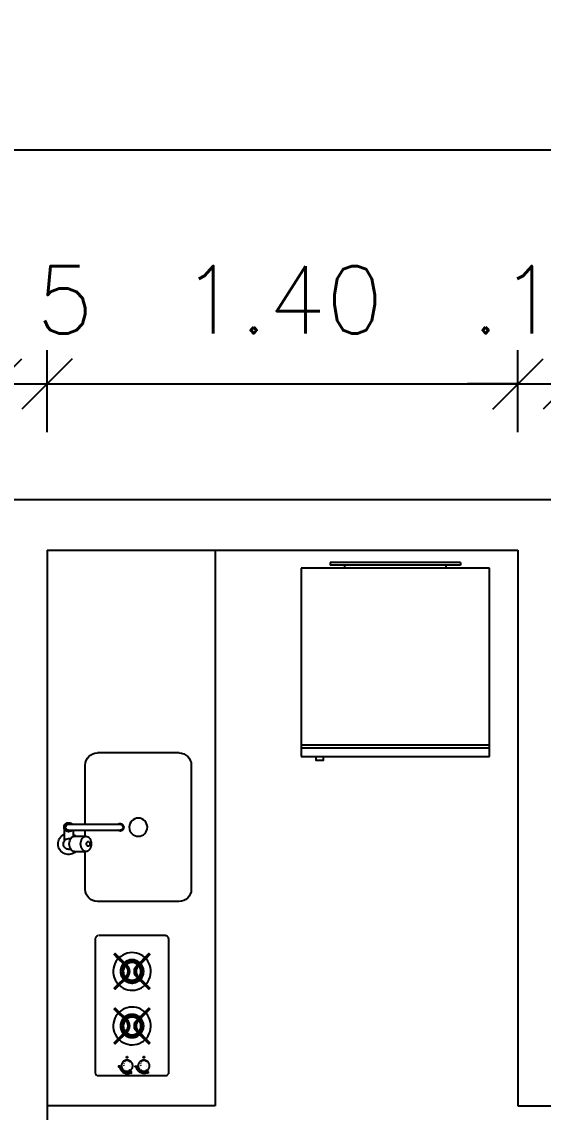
# Model space of a CAD drawing. Header units: millimetres. Extents: x 45003 to 46969, y 6653 to 6979.
# Drawn here: x 45080.441 to 45081.991, y 6877.07 to 6880.308 of the extents above; entities that cross this region are included whole.
import ezdxf

# ---------------------------------------------------------------- set-up
doc = ezdxf.new("R2010")
doc.units = ezdxf.units.MM
for name, color, linetype in [('ARQ-ALVENARIA', 4, 'Continuous'), ('ARQ-COTAS', 30, 'Continuous'), ('ARQ-EQ-COZ', 1, 'Continuous')]:
    doc.layers.add(name, color=color, linetype=linetype)
doc.styles.add('Romans_Anot', font='romans.shx')
doc.dimstyles.new('Escala 1-100', dxfattribs={"dimtxt": 0.2, "dimasz": 0.15, "dimexe": 0.1, "dimexo": 0.2, "dimgap": 0.15, "dimtad": 1, "dimzin": 4, "dimdsep": 46, "dimtxsty": 'Romans_Anot', "dimblk": 'OBLIQUE', "dimcen": 0.25, "dimclrd": 256, "dimclre": 256, "dimclrt": 2, "dimadec": 0, "dimazin": 0, "dimtfac": 1, "dimtix": 1, "dimtmove": 2, "dimatfit": 3, "dimfxl": 0, "dimlwd": -1, "dimlwe": -1, "dimarcsym": 0})

# ---------------------------------------------------------------- blocks, each defined once
blk = doc.blocks.new('Cubinox-e-pl')
for p, q in [((0.445, 0.245), (0.175, 0.245)), ((0.135, 0.205), (0.135, 0.08)), ((0.485, -0.205), (0.485, 0.205)), ((0.08, 0.0725), (0.087, 0.0725)), ((0.0996, 0.08), (0.1372, 0.08)), ((0.065, 0), (0.065, 0.0435)), ((0.08, 0.0375), (0.087, 0.0375)), ((0.08, 0.01), (0.25, 0.01)), ((0.095, 0.01), (0.095, 0.0309)), ((0.0996, 0.03), (0.1372, 0.03)), ((0.135, 0.03), (0.135, 0.01)), ((0.08, -0.01), (0.25, -0.01)), ((0.135, -0.01), (0.135, -0.205)), ((0.445, -0.245), (0.175, -0.245))]:
    blk.add_line(p, q)
blk.add_lwpolyline([(0.0996, 0.08, 0.133256), (0.0932, 0.0783, 0.106756), (0.0871, 0.0727, 0.082828), (0.0834, 0.0649, 0.071352), (0.0819, 0.055, 0.071352), (0.0834, 0.0451, 0.082828), (0.0871, 0.0373, 0.106756), (0.0932, 0.0317, 0.133256), (0.0996, 0.03, 0.133256)], format="xyb")
for points in [[(0.1372, 0.03, 0.133256), (0.1436, 0.0317, 0.106756), (0.1497, 0.0373, 0.082828), (0.1535, 0.0451, 0.071352), (0.1549, 0.055, 0.071352), (0.1535, 0.0649, 0.082828), (0.1497, 0.0727, 0.106756), (0.1436, 0.0783, 0.133256), (0.1372, 0.08, 0.133256), (0.1308, 0.0783, 0.106756), (0.1247, 0.0727, 0.082828), (0.121, 0.0649, 0.071352), (0.1195, 0.055, 0.071352), (0.121, 0.0451, 0.082828), (0.1247, 0.0373, 0.106756), (0.1308, 0.0317, 0.133256)], [(0.1447, 0.0625, 0.133256), (0.1428, 0.062, 0.106756), (0.141, 0.0603, 0.082828), (0.1398, 0.058, 0.071352), (0.1394, 0.055, 0.071352), (0.1398, 0.052, 0.082828), (0.141, 0.0497, 0.106756), (0.1428, 0.048, 0.133256), (0.1447, 0.0475, 0.133256), (0.1466, 0.048, 0.106756), (0.1485, 0.0497, 0.082828), (0.1496, 0.052, 0.071352), (0.15, 0.055, 0.071352), (0.1496, 0.058, 0.082828), (0.1485, 0.0603, 0.106756), (0.1466, 0.062, 0.133256)]]:
    blk.add_lwpolyline(points, format="xyb", close=True)
blk.add_circle((0.31, 0), 0.03)
for centre, radius, start, end in [((0.175, 0.205), 0.04, 90, 180), ((0.445, 0.205), 0.04, 0, 90), ((0.08, 0.055), 0.035, 45.5847, 244.6231), ((0.08, 0.055), 0.0175, 90, 204.62), ((0.055, 0.0435), 0.01, 0, 24.62), ((0.08, 0.055), 0.0175, 211.0027, 270), ((0.08, 0), 0.015, 41.8103, 318.1897), ((0.08, 0), 0.01, 90.0002, 270.0002), ((0.08, 0.055), 0.035, 295.3769, 314.4153), ((0.25, 0), 0.0125, 233.1301, 126.8699), ((0.25, 0), 0.01, 270.0001, 90.0001), ((0.175, -0.205), 0.04, 180, 270), ((0.445, -0.205), 0.04, 270, 0)]:
    blk.add_arc(centre, radius, start, end)
blk = doc.blocks.new('Refrigeradora')
for p, q in [((0.02, 0.325), (0.67, 0.325)), ((0.02, -0.325), (0.02, 0.325)), ((0.63, 0.325), (0.63, -0.325)), ((0.64, 0.325), (0.64, -0.325)), ((0.67, 0.325), (0.67, -0.325)), ((0, -0.225), (0, 0.225)), ((0, 0.225), (0.01, 0.225)), ((0.01, -0.225), (0.01, 0.225)), ((0.01, 0.175), (0.02, 0.175)), ((0.01, -0.175), (0.02, -0.175)), ((0, -0.225), (0.01, -0.225)), ((0.67, -0.325), (0.02, -0.325))]:
    blk.add_line(p, q)
blk.add_lwpolyline([(0.67, 0.274), (0.682, 0.274), (0.682, 0.2485), (0.67, 0.2485)])
blk = doc.blocks.new('_Oblique')
at = {"color": 0, "linetype": 'ByBlock', "lineweight": -2}
blk.add_line((-0.5, -0.5), (0.5, 0.5), dxfattribs=at)
blk = doc.blocks.new('*D108')
at = {"layer": 'ARQ-COTAS', "transparency": 16777216}
for p, q in [((45080.3665, 6879.0893), (45080.3665, 6879.3324)), ((45080.5165, 6879.0893), (45080.5165, 6879.3324)), ((45080.3665, 6879.2324), (45080.2165, 6879.2324)), ((45080.3665, 6879.2324), (45080.5165, 6879.2324)), ((45080.5165, 6879.2324), (45080.6665, 6879.2324))]:
    blk.add_line(p, q, dxfattribs=at)
at = {"layer": 'Defpoints', "color": 0, "transparency": 16777216}
for p in [(45080.5165, 6879.2324), (45080.3665, 6878.8893), (45080.5165, 6878.8893)]:
    blk.add_point(p, dxfattribs=at)
at = {"layer": 'ARQ-COTAS', "transparency": 16777216, "xscale": 0.15, "yscale": 0.15, "zscale": 0.15}
blk.add_blockref('_Oblique', (45080.3665, 6879.2324), dxfattribs=at)
at = {"layer": 'ARQ-COTAS', "transparency": 16777216, "xscale": 0.15, "yscale": 0.15, "zscale": 0.15, "rotation": 180}
blk.add_blockref('_Oblique', (45080.5165, 6879.2324), dxfattribs=at)
at = {"layer": 'ARQ-COTAS', "color": 2, "transparency": 16777216, "insert": (45080.4415, 6879.4824), "char_height": 0.2, "attachment_point": 5, "style": 'Romans_Anot'}
blk.add_mtext('.15', dxfattribs=at)
blk = doc.blocks.new('*D109')
at = {"layer": 'ARQ-COTAS', "transparency": 16777216}
for p, q in [((45080.5165, 6879.0893), (45080.5165, 6879.3324)), ((45081.9165, 6879.0893), (45081.9165, 6879.3324)), ((45080.5165, 6879.2324), (45081.9165, 6879.2324))]:
    blk.add_line(p, q, dxfattribs=at)
at = {"layer": 'Defpoints', "color": 0, "transparency": 16777216}
for p in [(45081.9165, 6879.2324), (45080.5165, 6878.8893), (45081.9165, 6878.8893)]:
    blk.add_point(p, dxfattribs=at)
at = {"layer": 'ARQ-COTAS', "transparency": 16777216, "xscale": 0.15, "yscale": 0.15, "zscale": 0.15, "rotation": 180}
blk.add_blockref('_Oblique', (45080.5165, 6879.2324), dxfattribs=at)
at = {"layer": 'ARQ-COTAS', "transparency": 16777216, "xscale": 0.15, "yscale": 0.15, "zscale": 0.15}
blk.add_blockref('_Oblique', (45081.9165, 6879.2324), dxfattribs=at)
at = {"layer": 'ARQ-COTAS', "color": 2, "transparency": 16777216, "insert": (45081.2165, 6879.4824), "char_height": 0.2, "attachment_point": 5, "style": 'Romans_Anot'}
blk.add_mtext('1.40', dxfattribs=at)
blk = doc.blocks.new('*D110')
at = {"layer": 'ARQ-COTAS', "transparency": 16777216}
for p, q in [((45081.9165, 6879.0893), (45081.9165, 6879.3324)), ((45082.0665, 6879.0893), (45082.0665, 6879.3324)), ((45081.9165, 6879.2324), (45081.7665, 6879.2324)), ((45081.9165, 6879.2324), (45082.0665, 6879.2324)), ((45082.0665, 6879.2324), (45082.2165, 6879.2324))]:
    blk.add_line(p, q, dxfattribs=at)
at = {"layer": 'Defpoints', "color": 0, "transparency": 16777216}
for p in [(45082.0665, 6879.2324), (45081.9165, 6878.8893), (45082.0665, 6878.8893)]:
    blk.add_point(p, dxfattribs=at)
at = {"layer": 'ARQ-COTAS', "transparency": 16777216, "xscale": 0.15, "yscale": 0.15, "zscale": 0.15}
blk.add_blockref('_Oblique', (45081.9165, 6879.2324), dxfattribs=at)
at = {"layer": 'ARQ-COTAS', "transparency": 16777216, "xscale": 0.15, "yscale": 0.15, "zscale": 0.15, "rotation": 180}
blk.add_blockref('_Oblique', (45082.0665, 6879.2324), dxfattribs=at)
at = {"layer": 'ARQ-COTAS', "color": 2, "transparency": 16777216, "insert": (45081.9915, 6879.4824), "char_height": 0.2, "attachment_point": 5, "style": 'Romans_Anot'}
blk.add_mtext('.15', dxfattribs=at)
blk = doc.blocks.new('*D111')
at = {"layer": 'ARQ-COTAS', "transparency": 16777216}
for p, q in [((45082.0665, 6879.0893), (45082.0665, 6879.3324)), ((45084.3665, 6879.0893), (45084.3665, 6879.3324)), ((45082.0665, 6879.2324), (45084.3665, 6879.2324))]:
    blk.add_line(p, q, dxfattribs=at)
at = {"layer": 'Defpoints', "color": 0, "transparency": 16777216}
for p in [(45084.3665, 6879.2324), (45082.0665, 6878.8893), (45084.3665, 6878.8893)]:
    blk.add_point(p, dxfattribs=at)
at = {"layer": 'ARQ-COTAS', "transparency": 16777216, "xscale": 0.15, "yscale": 0.15, "zscale": 0.15, "rotation": 180}
blk.add_blockref('_Oblique', (45082.0665, 6879.2324), dxfattribs=at)
at = {"layer": 'ARQ-COTAS', "transparency": 16777216, "xscale": 0.15, "yscale": 0.15, "zscale": 0.15}
blk.add_blockref('_Oblique', (45084.3665, 6879.2324), dxfattribs=at)
at = {"layer": 'ARQ-COTAS', "color": 2, "transparency": 16777216, "insert": (45083.2165, 6879.4824), "char_height": 0.2, "attachment_point": 5, "style": 'Romans_Anot'}
blk.add_mtext('2.30', dxfattribs=at)
blk = doc.blocks.new('*D117')
at = {"layer": 'ARQ-COTAS', "transparency": 16777216}
for p, q in [((45052.5165, 6879.0893), (45052.5165, 6880.0267)), ((45088.3665, 6879.0893), (45088.3665, 6880.0267)), ((45088.3665, 6879.9267), (45052.5165, 6879.9267))]:
    blk.add_line(p, q, dxfattribs=at)
at = {"layer": 'Defpoints', "color": 0, "transparency": 16777216}
for p in [(45052.5165, 6879.9267), (45052.5165, 6878.8893), (45088.3665, 6878.8893)]:
    blk.add_point(p, dxfattribs=at)
at = {"layer": 'ARQ-COTAS', "transparency": 16777216, "xscale": 0.15, "yscale": 0.15, "zscale": 0.15, "rotation": 180}
blk.add_blockref('_Oblique', (45052.5165, 6879.9267), dxfattribs=at)
at = {"layer": 'ARQ-COTAS', "transparency": 16777216, "xscale": 0.15, "yscale": 0.15, "zscale": 0.15}
blk.add_blockref('_Oblique', (45088.3665, 6879.9267), dxfattribs=at)
at = {"layer": 'ARQ-COTAS', "color": 2, "transparency": 16777216, "insert": (45070.4415, 6880.1767), "char_height": 0.2, "attachment_point": 5, "style": 'Romans_Anot'}
blk.add_mtext('35.85', dxfattribs=at)

msp = doc.modelspace()

# ---------------------------------------------------------------- linework, layer by layer
at = {"layer": 'ARQ-ALVENARIA'}
for p, q in [((45079.4665, 6878.8893), (45082.9665, 6878.8893)), ((45080.5165, 6878.7393), (45081.9165, 6878.7393)), ((45080.5165, 6878.7393), (45080.5165, 6873.3893)), ((45081.9165, 6878.7393), (45081.9165, 6877.0893)), ((45081.9165, 6877.0893), (45082.1665, 6877.0893))]:
    msp.add_line(p, q, dxfattribs=at)
at = {"layer": 'ARQ-EQ-COZ'}
for p, q in [((45081.0165, 6878.7393), (45081.0165, 6877.0893)), ((45080.7852, 6877.4754), (45080.7894, 6877.4712)), ((45080.7897, 6877.5045), (45080.7894, 6877.5049)), ((45080.7894, 6877.4712), (45080.7913, 6877.4738)), ((45080.7916, 6877.5019), (45080.7897, 6877.5045)), ((45080.7913, 6877.4738), (45080.7929, 6877.4766)), ((45080.7932, 6877.499), (45080.7916, 6877.5019)), ((45080.7929, 6877.4766), (45080.7942, 6877.4797)), ((45080.7944, 6877.4959), (45080.7932, 6877.499)), ((45080.7942, 6877.4797), (45080.795, 6877.4828)), ((45080.7951, 6877.4927), (45080.7944, 6877.4959)), ((45080.795, 6877.4828), (45080.7955, 6877.4861)), ((45080.7955, 6877.4894), (45080.7951, 6877.4927)), ((45080.7955, 6877.4861), (45080.7955, 6877.4894)), ((45080.7852, 6877.3134), (45080.7894, 6877.3092)), ((45080.7897, 6877.3426), (45080.7894, 6877.3429)), ((45080.7894, 6877.3092), (45080.7913, 6877.3118)), ((45080.7916, 6877.3399), (45080.7897, 6877.3426)), ((45080.7913, 6877.3118), (45080.7929, 6877.3146)), ((45080.7932, 6877.337), (45080.7916, 6877.3399)), ((45080.7929, 6877.3146), (45080.7942, 6877.3177)), ((45080.7944, 6877.3339), (45080.7932, 6877.337)), ((45080.7942, 6877.3177), (45080.795, 6877.3209)), ((45080.7951, 6877.3307), (45080.7944, 6877.3339)), ((45080.795, 6877.3209), (45080.7955, 6877.3241)), ((45080.7955, 6877.3274), (45080.7951, 6877.3307)), ((45080.7955, 6877.3241), (45080.7955, 6877.3274)), ((45080.7514, 6877.2235), (45080.7511, 6877.2234)), ((45080.7531, 6877.2238), (45080.7531, 6877.2238)), ((45080.7583, 6877.2231), (45080.758, 6877.2232)), ((45080.7593, 6877.2227), (45080.7593, 6877.2227)), ((45080.8014, 6877.2235), (45080.8011, 6877.2234)), ((45080.8031, 6877.2238), (45080.8031, 6877.2238)), ((45080.8083, 6877.2231), (45080.808, 6877.2232)), ((45080.8093, 6877.2227), (45080.8093, 6877.2227)), ((45080.7453, 6877.2054), (45080.7453, 6877.2054)), ((45080.7456, 6877.2009), (45080.7456, 6877.2009)), ((45080.7587, 6877.1925), (45080.7588, 6877.1925)), ((45080.7633, 6877.2054), (45080.7633, 6877.2054)), ((45080.7953, 6877.2054), (45080.7953, 6877.2054)), ((45080.7956, 6877.2009), (45080.7956, 6877.2009)), ((45080.8087, 6877.1925), (45080.8088, 6877.1925)), ((45080.8133, 6877.2054), (45080.8133, 6877.2054)), ((45081.0165, 6877.0893), (45080.5165, 6877.0893))]:
    msp.add_line(p, q, dxfattribs=at)
for points in [[(45080.6598, 6877.5848), (45080.6598, 6877.1877), (45080.6599, 6877.1863), (45080.6601, 6877.185), (45080.6606, 6877.1837), (45080.6612, 6877.1825), (45080.6619, 6877.1814), (45080.6628, 6877.1803), (45080.6638, 6877.1794)], [(45080.6675, 6877.5939), (45080.6662, 6877.5935), (45080.665, 6877.5929), (45080.6638, 6877.5921), (45080.6628, 6877.5912), (45080.6619, 6877.5902), (45080.6612, 6877.5891), (45080.6606, 6877.5879), (45080.6601, 6877.5866), (45080.6599, 6877.5852)], [(45080.8784, 6877.1838), (45080.8784, 6877.5839), (45080.8783, 6877.5852), (45080.8781, 6877.5866), (45080.8776, 6877.5879), (45080.877, 6877.5891), (45080.8763, 6877.5902), (45080.8754, 6877.5912), (45080.8744, 6877.5921), (45080.8732, 6877.5929), (45080.872, 6877.5935), (45080.8707, 6877.5939), (45080.8694, 6877.5942), (45080.868, 6877.5943), (45080.67, 6877.5943)], [(45080.7492, 6877.5049), (45080.7483, 6877.5059), (45080.7459, 6877.5083), (45080.7434, 6877.5108), (45080.7283, 6877.5259), (45080.7163, 6877.5379), (45080.7195, 6877.5411), (45080.7314, 6877.5292), (45080.7466, 6877.514), (45080.749, 6877.5115), (45080.7515, 6877.5091), (45080.7525, 6877.5081), (45080.7567, 6877.5039)], [(45080.8072, 6877.5292), (45080.8069, 6877.5296), (45080.8014, 6877.5339), (45080.7954, 6877.5376), (45080.789, 6877.5405), (45080.7822, 6877.5425), (45080.7753, 6877.5437), (45080.7683, 6877.544), (45080.7613, 6877.5435), (45080.7544, 6877.542), (45080.7478, 6877.5397), (45080.7415, 6877.5366), (45080.7356, 6877.5327), (45080.7314, 6877.5292)], [(45080.7928, 6877.4678), (45080.7944, 6877.4698), (45080.7965, 6877.4731), (45080.7982, 6877.4766), (45080.7994, 6877.4803), (45080.8001, 6877.4842), (45080.8004, 6877.4881), (45080.8001, 6877.492), (45080.7994, 6877.4958), (45080.7982, 6877.4995), (45080.7965, 6877.503), (45080.7944, 6877.5063), (45080.7928, 6877.5083), (45080.7953, 6877.5108), (45080.8104, 6877.5259), (45080.8224, 6877.5379), (45080.8192, 6877.5411), (45080.8072, 6877.5292), (45080.7921, 6877.514), (45080.7896, 6877.5115), (45080.7891, 6877.512), (45080.786, 6877.5143), (45080.7825, 6877.5162), (45080.7789, 6877.5176), (45080.7751, 6877.5186), (45080.7713, 6877.5191), (45080.7674, 6877.5191), (45080.7635, 6877.5186), (45080.7597, 6877.5176), (45080.7561, 6877.5162), (45080.7527, 6877.5143), (45080.7495, 6877.512), (45080.749, 6877.5115)], [(45080.7283, 6877.5259), (45080.7256, 6877.523), (45080.7215, 6877.5172), (45080.7183, 6877.511), (45080.7158, 6877.5044), (45080.7142, 6877.4976), (45080.7134, 6877.4906), (45080.7135, 6877.4835), (45080.7145, 6877.4766), (45080.7164, 6877.4698), (45080.7191, 6877.4633), (45080.7226, 6877.4572), (45080.7269, 6877.4516), (45080.7282, 6877.4502)], [(45080.7434, 6877.5108), (45080.7414, 6877.5084), (45080.739, 6877.5047), (45080.7372, 6877.5008), (45080.7358, 6877.4967), (45080.735, 6877.4924), (45080.7348, 6877.4881), (45080.735, 6877.4837), (45080.7358, 6877.4795), (45080.7372, 6877.4753), (45080.739, 6877.4714), (45080.7414, 6877.4678), (45080.7434, 6877.4653)], [(45080.7459, 6877.5083), (45080.7442, 6877.5063), (45080.7421, 6877.503), (45080.7404, 6877.4995), (45080.7392, 6877.4958), (45080.7385, 6877.492), (45080.7383, 6877.4881), (45080.7385, 6877.4842), (45080.7392, 6877.4803), (45080.7404, 6877.4766), (45080.7421, 6877.4731), (45080.7442, 6877.4698), (45080.7459, 6877.4678)], [(45080.7483, 6877.5059), (45080.747, 6877.5043), (45080.7452, 6877.5013), (45080.7437, 6877.4982), (45080.7426, 6877.4949), (45080.742, 6877.4915), (45080.7418, 6877.4881), (45080.742, 6877.4846), (45080.7426, 6877.4812), (45080.7437, 6877.4779), (45080.7452, 6877.4748), (45080.747, 6877.4719), (45080.7483, 6877.4703)], [(45080.7921, 6877.514), (45080.7914, 6877.5147), (45080.7878, 6877.5173), (45080.784, 6877.5193), (45080.78, 6877.5209), (45080.7758, 6877.522), (45080.7715, 6877.5226), (45080.7672, 6877.5226), (45080.7628, 6877.522), (45080.7586, 6877.5209), (45080.7546, 6877.5193), (45080.7508, 6877.5173), (45080.7473, 6877.5147), (45080.7466, 6877.514)], [(45080.7871, 6877.5091), (45080.7869, 6877.5093), (45080.7841, 6877.5113), (45080.7811, 6877.513), (45080.7778, 6877.5143), (45080.7745, 6877.5151), (45080.7711, 6877.5156), (45080.7676, 6877.5156), (45080.7642, 6877.5151), (45080.7608, 6877.5143), (45080.7576, 6877.513), (45080.7546, 6877.5113), (45080.7518, 6877.5093), (45080.7515, 6877.5091)], [(45080.7862, 6877.5081), (45080.785, 6877.5091), (45080.7822, 6877.5109), (45080.7793, 6877.5123), (45080.7761, 6877.5134), (45080.7729, 6877.5141), (45080.7696, 6877.5143), (45080.7663, 6877.5141), (45080.7631, 6877.5136), (45080.76, 6877.5126), (45080.757, 6877.5112), (45080.7542, 6877.5095), (45080.7525, 6877.5081)], [(45080.7896, 6877.5115), (45080.7871, 6877.5091), (45080.7862, 6877.5081), (45080.782, 6877.5039)], [(45080.7852, 6877.5007), (45080.7894, 6877.5049), (45080.7903, 6877.5059), (45080.7928, 6877.5083)], [(45080.7903, 6877.4703), (45080.7916, 6877.4719), (45080.7935, 6877.4748), (45080.7949, 6877.4779), (45080.796, 6877.4812), (45080.7967, 6877.4846), (45080.7969, 6877.4881), (45080.7967, 6877.4915), (45080.796, 6877.4949), (45080.7949, 6877.4982), (45080.7935, 6877.5013), (45080.7916, 6877.5043), (45080.7903, 6877.5059)], [(45080.7953, 6877.4653), (45080.7973, 6877.4678), (45080.7996, 6877.4714), (45080.8015, 6877.4753), (45080.8028, 6877.4795), (45080.8036, 6877.4837), (45080.8039, 6877.4881), (45080.8036, 6877.4924), (45080.8028, 6877.4967), (45080.8015, 6877.5008), (45080.7996, 6877.5047), (45080.7973, 6877.5084), (45080.7953, 6877.5108)], [(45080.8104, 6877.4502), (45080.8131, 6877.4532), (45080.8171, 6877.459), (45080.8204, 6877.4652), (45080.8229, 6877.4718), (45080.8245, 6877.4786), (45080.8252, 6877.4856), (45080.8251, 6877.4926), (45080.8241, 6877.4996), (45080.8222, 6877.5063), (45080.8195, 6877.5128), (45080.816, 6877.5189), (45080.8118, 6877.5245), (45080.8104, 6877.5259)], [(45080.7535, 6877.4754), (45080.7546, 6877.4771), (45080.7556, 6877.4792), (45080.7564, 6877.4813), (45080.7569, 6877.4835), (45080.7573, 6877.4858), (45080.7574, 6877.4881), (45080.7573, 6877.4903), (45080.7569, 6877.4926), (45080.7564, 6877.4948), (45080.7556, 6877.4969), (45080.7546, 6877.499), (45080.7535, 6877.5007)], [(45080.7493, 6877.4712), (45080.7483, 6877.4703), (45080.7459, 6877.4678), (45080.7434, 6877.4653), (45080.7282, 6877.4502), (45080.7163, 6877.4382), (45080.7195, 6877.435), (45080.7314, 6877.447), (45080.7466, 6877.4621), (45080.749, 6877.4646), (45080.7515, 6877.4671), (45080.7518, 6877.4668), (45080.7546, 6877.4648), (45080.7576, 6877.4631), (45080.7608, 6877.4619), (45080.7642, 6877.461), (45080.7676, 6877.4606), (45080.7711, 6877.4606), (45080.7745, 6877.461), (45080.7778, 6877.4619), (45080.7811, 6877.4631), (45080.7841, 6877.4648), (45080.7869, 6877.4668), (45080.7871, 6877.4671)], [(45080.7314, 6877.447), (45080.7318, 6877.4466), (45080.7373, 6877.4422), (45080.7433, 6877.4385), (45080.7497, 6877.4357), (45080.7564, 6877.4336), (45080.7633, 6877.4324), (45080.7703, 6877.4321), (45080.7773, 6877.4327), (45080.7842, 6877.4341), (45080.7909, 6877.4364), (45080.7972, 6877.4395), (45080.803, 6877.4434), (45080.8072, 6877.447)], [(45080.7466, 6877.4621), (45080.7473, 6877.4614), (45080.7508, 6877.4589), (45080.7546, 6877.4568), (45080.7586, 6877.4552), (45080.7628, 6877.4541), (45080.7672, 6877.4536), (45080.7715, 6877.4536), (45080.7758, 6877.4541), (45080.78, 6877.4552), (45080.784, 6877.4568), (45080.7878, 6877.4589), (45080.7914, 6877.4614), (45080.7921, 6877.4621)], [(45080.749, 6877.4646), (45080.7495, 6877.4641), (45080.7527, 6877.4618), (45080.7561, 6877.46), (45080.7597, 6877.4585), (45080.7635, 6877.4576), (45080.7674, 6877.4571), (45080.7713, 6877.4571), (45080.7751, 6877.4576), (45080.7789, 6877.4585), (45080.7825, 6877.46), (45080.786, 6877.4618), (45080.7891, 6877.4641), (45080.7896, 6877.4646)], [(45080.7515, 6877.4671), (45080.7525, 6877.468), (45080.7567, 6877.4722)], [(45080.7525, 6877.468), (45080.7537, 6877.467), (45080.7564, 6877.4652), (45080.7594, 6877.4638), (45080.7625, 6877.4627), (45080.7657, 6877.4621), (45080.769, 6877.4618), (45080.7723, 6877.462), (45080.7755, 6877.4626), (45080.7787, 6877.4636), (45080.7817, 6877.4649), (45080.7845, 6877.4667), (45080.7862, 6877.468)], [(45080.7894, 6877.4712), (45080.7903, 6877.4703), (45080.7928, 6877.4678), (45080.7953, 6877.4653), (45080.8104, 6877.4502), (45080.8224, 6877.4382), (45080.8192, 6877.435), (45080.8072, 6877.447), (45080.7921, 6877.4621), (45080.7896, 6877.4646), (45080.7871, 6877.4671), (45080.7862, 6877.468), (45080.782, 6877.4722)], [(45080.7492, 6877.343), (45080.7483, 6877.3439), (45080.7459, 6877.3463), (45080.7434, 6877.3488), (45080.7283, 6877.3639), (45080.7163, 6877.3759), (45080.7195, 6877.3791), (45080.7314, 6877.3672), (45080.7466, 6877.352), (45080.749, 6877.3496), (45080.7515, 6877.3471), (45080.7525, 6877.3461), (45080.7567, 6877.3419)], [(45080.8072, 6877.3672), (45080.8069, 6877.3676), (45080.8014, 6877.3719), (45080.7954, 6877.3756), (45080.789, 6877.3785), (45080.7822, 6877.3805), (45080.7753, 6877.3817), (45080.7683, 6877.382), (45080.7613, 6877.3815), (45080.7544, 6877.38), (45080.7478, 6877.3777), (45080.7415, 6877.3746), (45080.7356, 6877.3707), (45080.7314, 6877.3672)], [(45080.7928, 6877.3058), (45080.7944, 6877.3078), (45080.7965, 6877.3111), (45080.7982, 6877.3146), (45080.7994, 6877.3184), (45080.8001, 6877.3222), (45080.8004, 6877.3261), (45080.8001, 6877.33), (45080.7994, 6877.3338), (45080.7982, 6877.3375), (45080.7965, 6877.341), (45080.7944, 6877.3443), (45080.7928, 6877.3463), (45080.7953, 6877.3488), (45080.8104, 6877.364), (45080.8224, 6877.3759), (45080.8192, 6877.3791), (45080.8072, 6877.3672), (45080.7921, 6877.352), (45080.7896, 6877.3496), (45080.7891, 6877.35), (45080.786, 6877.3523), (45080.7825, 6877.3542), (45080.7789, 6877.3556), (45080.7751, 6877.3566), (45080.7713, 6877.3571), (45080.7674, 6877.3571), (45080.7635, 6877.3566), (45080.7597, 6877.3556), (45080.7561, 6877.3542), (45080.7527, 6877.3523), (45080.7495, 6877.35), (45080.749, 6877.3496)], [(45080.7283, 6877.3639), (45080.7256, 6877.361), (45080.7215, 6877.3552), (45080.7183, 6877.349), (45080.7158, 6877.3424), (45080.7142, 6877.3356), (45080.7134, 6877.3286), (45080.7135, 6877.3215), (45080.7145, 6877.3146), (45080.7164, 6877.3078), (45080.7191, 6877.3013), (45080.7226, 6877.2952), (45080.7269, 6877.2896), (45080.7282, 6877.2882)], [(45080.7434, 6877.3488), (45080.7414, 6877.3464), (45080.739, 6877.3427), (45080.7372, 6877.3388), (45080.7358, 6877.3347), (45080.735, 6877.3304), (45080.7348, 6877.3261), (45080.735, 6877.3217), (45080.7358, 6877.3175), (45080.7372, 6877.3134), (45080.739, 6877.3094), (45080.7414, 6877.3058), (45080.7434, 6877.3033)], [(45080.7459, 6877.3463), (45080.7442, 6877.3443), (45080.7421, 6877.341), (45080.7404, 6877.3375), (45080.7392, 6877.3338), (45080.7385, 6877.33), (45080.7383, 6877.3261), (45080.7385, 6877.3222), (45080.7392, 6877.3184), (45080.7404, 6877.3146), (45080.7421, 6877.3111), (45080.7442, 6877.3078), (45080.7459, 6877.3058)], [(45080.7483, 6877.3439), (45080.747, 6877.3423), (45080.7452, 6877.3394), (45080.7437, 6877.3362), (45080.7426, 6877.3329), (45080.742, 6877.3295), (45080.7418, 6877.3261), (45080.742, 6877.3226), (45080.7426, 6877.3192), (45080.7437, 6877.3159), (45080.7452, 6877.3128), (45080.747, 6877.3099), (45080.7483, 6877.3083)], [(45080.7921, 6877.352), (45080.7914, 6877.3527), (45080.7878, 6877.3553), (45080.784, 6877.3574), (45080.78, 6877.359), (45080.7758, 6877.36), (45080.7715, 6877.3606), (45080.7672, 6877.3606), (45080.7628, 6877.36), (45080.7586, 6877.359), (45080.7546, 6877.3574), (45080.7508, 6877.3553), (45080.7473, 6877.3527), (45080.7466, 6877.352)], [(45080.7871, 6877.3471), (45080.7869, 6877.3473), (45080.7841, 6877.3493), (45080.7811, 6877.351), (45080.7778, 6877.3523), (45080.7745, 6877.3531), (45080.7711, 6877.3536), (45080.7676, 6877.3536), (45080.7642, 6877.3531), (45080.7608, 6877.3523), (45080.7576, 6877.351), (45080.7546, 6877.3493), (45080.7518, 6877.3473), (45080.7515, 6877.3471)], [(45080.7862, 6877.3461), (45080.785, 6877.3471), (45080.7822, 6877.3489), (45080.7793, 6877.3503), (45080.7761, 6877.3514), (45080.7729, 6877.3521), (45080.7696, 6877.3523), (45080.7663, 6877.3521), (45080.7631, 6877.3516), (45080.76, 6877.3506), (45080.757, 6877.3492), (45080.7542, 6877.3475), (45080.7525, 6877.3461)], [(45080.7896, 6877.3496), (45080.7871, 6877.3471), (45080.7862, 6877.3461), (45080.782, 6877.3419)], [(45080.7852, 6877.3387), (45080.7894, 6877.3429), (45080.7903, 6877.3439), (45080.7928, 6877.3463)], [(45080.7903, 6877.3083), (45080.7916, 6877.3099), (45080.7935, 6877.3128), (45080.7949, 6877.3159), (45080.796, 6877.3192), (45080.7967, 6877.3226), (45080.7969, 6877.3261), (45080.7967, 6877.3295), (45080.796, 6877.3329), (45080.7949, 6877.3362), (45080.7935, 6877.3394), (45080.7916, 6877.3423), (45080.7903, 6877.3439)], [(45080.7953, 6877.3033), (45080.7973, 6877.3058), (45080.7996, 6877.3094), (45080.8015, 6877.3134), (45080.8028, 6877.3175), (45080.8036, 6877.3217), (45080.8039, 6877.3261), (45080.8036, 6877.3304), (45080.8028, 6877.3347), (45080.8015, 6877.3388), (45080.7996, 6877.3427), (45080.7973, 6877.3464), (45080.7953, 6877.3488)], [(45080.8104, 6877.2882), (45080.8131, 6877.2912), (45080.8171, 6877.297), (45080.8204, 6877.3032), (45080.8229, 6877.3098), (45080.8245, 6877.3166), (45080.8252, 6877.3236), (45080.8251, 6877.3306), (45080.8241, 6877.3376), (45080.8222, 6877.3443), (45080.8195, 6877.3508), (45080.816, 6877.3569), (45080.8118, 6877.3625), (45080.8104, 6877.364)], [(45080.7535, 6877.3134), (45080.7546, 6877.3152), (45080.7556, 6877.3172), (45080.7564, 6877.3193), (45080.7569, 6877.3215), (45080.7573, 6877.3238), (45080.7574, 6877.3261), (45080.7573, 6877.3284), (45080.7569, 6877.3306), (45080.7564, 6877.3328), (45080.7556, 6877.335), (45080.7546, 6877.337), (45080.7535, 6877.3387)], [(45080.7493, 6877.3092), (45080.7483, 6877.3083), (45080.7459, 6877.3058), (45080.7434, 6877.3033), (45080.7282, 6877.2882), (45080.7163, 6877.2762), (45080.7195, 6877.273), (45080.7314, 6877.285), (45080.7466, 6877.3001), (45080.749, 6877.3026), (45080.7515, 6877.3051), (45080.7518, 6877.3048), (45080.7546, 6877.3028), (45080.7576, 6877.3011), (45080.7608, 6877.2999), (45080.7642, 6877.299), (45080.7676, 6877.2986), (45080.7711, 6877.2986), (45080.7745, 6877.299), (45080.7778, 6877.2999), (45080.7811, 6877.3011), (45080.7841, 6877.3028), (45080.7869, 6877.3048), (45080.7871, 6877.3051)], [(45080.7314, 6877.285), (45080.7318, 6877.2846), (45080.7373, 6877.2802), (45080.7433, 6877.2766), (45080.7497, 6877.2737), (45080.7564, 6877.2716), (45080.7633, 6877.2704), (45080.7703, 6877.2701), (45080.7773, 6877.2707), (45080.7842, 6877.2721), (45080.7909, 6877.2744), (45080.7972, 6877.2775), (45080.803, 6877.2814), (45080.8072, 6877.285)], [(45080.7466, 6877.3001), (45080.7473, 6877.2994), (45080.7508, 6877.2969), (45080.7546, 6877.2948), (45080.7586, 6877.2932), (45080.7628, 6877.2921), (45080.7672, 6877.2916), (45080.7715, 6877.2916), (45080.7758, 6877.2921), (45080.78, 6877.2932), (45080.784, 6877.2948), (45080.7878, 6877.2969), (45080.7914, 6877.2994), (45080.7921, 6877.3001)], [(45080.749, 6877.3026), (45080.7495, 6877.3021), (45080.7527, 6877.2999), (45080.7561, 6877.298), (45080.7597, 6877.2965), (45080.7635, 6877.2956), (45080.7674, 6877.2951), (45080.7713, 6877.2951), (45080.7751, 6877.2956), (45080.7789, 6877.2965), (45080.7825, 6877.298), (45080.786, 6877.2999), (45080.7891, 6877.3021), (45080.7896, 6877.3026)], [(45080.7515, 6877.3051), (45080.7525, 6877.306), (45080.7567, 6877.3102)], [(45080.7525, 6877.306), (45080.7537, 6877.305), (45080.7564, 6877.3032), (45080.7594, 6877.3018), (45080.7625, 6877.3008), (45080.7657, 6877.3001), (45080.769, 6877.2998), (45080.7723, 6877.3), (45080.7755, 6877.3006), (45080.7787, 6877.3016), (45080.7817, 6877.3029), (45080.7845, 6877.3047), (45080.7862, 6877.306)], [(45080.7894, 6877.3092), (45080.7903, 6877.3083), (45080.7928, 6877.3058), (45080.7953, 6877.3033), (45080.8104, 6877.2882), (45080.8224, 6877.2762), (45080.8192, 6877.273), (45080.8072, 6877.285), (45080.7921, 6877.3001), (45080.7896, 6877.3026), (45080.7871, 6877.3051), (45080.7862, 6877.306), (45080.782, 6877.3102)], [(45080.7456, 6877.2147), (45080.7456, 6877.2146), (45080.7456, 6877.2146)], [(45080.7467, 6877.2202), (45080.7466, 6877.2199), (45080.7465, 6877.2198)], [(45080.7467, 6877.2203), (45080.7468, 6877.2204), (45080.747, 6877.2207), (45080.7471, 6877.2208)], [(45080.7481, 6877.2219), (45080.7477, 6877.2216), (45080.7475, 6877.2214), (45080.7474, 6877.2213)], [(45080.7484, 6877.2221), (45080.7482, 6877.222), (45080.7481, 6877.2219)], [(45080.749, 6877.2225), (45080.7488, 6877.2224), (45080.7485, 6877.2222)], [(45080.7502, 6877.2231), (45080.7499, 6877.223), (45080.7491, 6877.2226)], [(45080.7509, 6877.2234), (45080.7508, 6877.2233), (45080.7507, 6877.2233), (45080.7503, 6877.2231)], [(45080.7575, 6877.2234), (45080.7567, 6877.2236), (45080.7567, 6877.2236), (45080.7566, 6877.2236), (45080.7566, 6877.2236), (45080.7565, 6877.2237), (45080.7562, 6877.2237), (45080.7555, 6877.2238), (45080.7555, 6877.2238), (45080.7543, 6877.2239), (45080.7531, 6877.2238), (45080.7531, 6877.2238), (45080.7524, 6877.2237), (45080.7522, 6877.2237), (45080.752, 6877.2236), (45080.7519, 6877.2236), (45080.7519, 6877.2236)], [(45080.7579, 6877.2233), (45080.7578, 6877.2233), (45080.7577, 6877.2234), (45080.7575, 6877.2234)], [(45080.7591, 6877.2228), (45080.7587, 6877.223), (45080.7584, 6877.2231)], [(45080.7598, 6877.2224), (45080.7597, 6877.2225), (45080.7596, 6877.2225), (45080.7595, 6877.2226)], [(45080.7612, 6877.2213), (45080.7611, 6877.2214), (45080.7609, 6877.2215), (45080.7609, 6877.2216), (45080.7604, 6877.222), (45080.7603, 6877.2221)], [(45080.7619, 6877.2203), (45080.7617, 6877.2205), (45080.7617, 6877.2207), (45080.7616, 6877.2208)], [(45080.7623, 6877.2192), (45080.762, 6877.2199), (45080.762, 6877.2201)], [(45080.763, 6877.2145), (45080.763, 6877.2146), (45080.763, 6877.2147)], [(45080.7956, 6877.2147), (45080.7956, 6877.2146), (45080.7956, 6877.2146)], [(45080.7967, 6877.2202), (45080.7966, 6877.2199), (45080.7965, 6877.2198)], [(45080.7967, 6877.2203), (45080.7968, 6877.2204), (45080.797, 6877.2207), (45080.7971, 6877.2208)], [(45080.7981, 6877.2219), (45080.7977, 6877.2216), (45080.7975, 6877.2214), (45080.7974, 6877.2213)], [(45080.7984, 6877.2221), (45080.7982, 6877.222), (45080.7981, 6877.2219)], [(45080.799, 6877.2225), (45080.7988, 6877.2224), (45080.7985, 6877.2222)], [(45080.8002, 6877.2231), (45080.7999, 6877.223), (45080.7991, 6877.2226)], [(45080.8009, 6877.2234), (45080.8008, 6877.2233), (45080.8007, 6877.2233), (45080.8003, 6877.2231)], [(45080.8075, 6877.2234), (45080.8067, 6877.2236), (45080.8067, 6877.2236), (45080.8066, 6877.2236), (45080.8066, 6877.2236), (45080.8065, 6877.2237), (45080.8062, 6877.2237), (45080.8055, 6877.2238), (45080.8055, 6877.2238), (45080.8043, 6877.2239), (45080.8031, 6877.2238), (45080.8031, 6877.2238), (45080.8024, 6877.2237), (45080.8022, 6877.2237), (45080.802, 6877.2236), (45080.8019, 6877.2236), (45080.8019, 6877.2236)], [(45080.8057, 6877.2316), (45080.8053, 6877.2313), (45080.8048, 6877.2311), (45080.8043, 6877.231), (45080.8038, 6877.2311), (45080.8033, 6877.2313), (45080.8029, 6877.2316), (45080.8026, 6877.232), (45080.8024, 6877.2325), (45080.8023, 6877.233), (45080.8024, 6877.2336), (45080.8026, 6877.234)], [(45080.8026, 6877.234), (45080.8029, 6877.2345), (45080.8033, 6877.2348), (45080.8038, 6877.235), (45080.8043, 6877.235), (45080.8048, 6877.235), (45080.8053, 6877.2348), (45080.8057, 6877.2345), (45080.806, 6877.234), (45080.8062, 6877.2336), (45080.8063, 6877.233), (45080.8062, 6877.2325), (45080.806, 6877.232), (45080.8057, 6877.2316)], [(45080.8079, 6877.2233), (45080.8078, 6877.2233), (45080.8077, 6877.2234), (45080.8075, 6877.2234)], [(45080.8091, 6877.2228), (45080.8087, 6877.223), (45080.8084, 6877.2231)], [(45080.8098, 6877.2224), (45080.8097, 6877.2225), (45080.8096, 6877.2225), (45080.8095, 6877.2226)], [(45080.8112, 6877.2213), (45080.8111, 6877.2214), (45080.8109, 6877.2215), (45080.8109, 6877.2216), (45080.8104, 6877.222), (45080.8103, 6877.2221)], [(45080.8119, 6877.2203), (45080.8117, 6877.2205), (45080.8117, 6877.2207), (45080.8116, 6877.2208)], [(45080.8123, 6877.2192), (45080.812, 6877.2199), (45080.812, 6877.2201)], [(45080.813, 6877.2145), (45080.813, 6877.2146), (45080.813, 6877.2147)], [(45080.6658, 6877.1786), (45080.868, 6877.1786), (45080.8694, 6877.1787), (45080.8707, 6877.179), (45080.872, 6877.1794), (45080.8732, 6877.18), (45080.8744, 6877.1808), (45080.8754, 6877.1817), (45080.8763, 6877.1827), (45080.877, 6877.1838)], [(45080.739, 6877.1938), (45080.7375, 6877.1957), (45080.7362, 6877.1978), (45080.7352, 6877.2), (45080.7345, 6877.2023), (45080.734, 6877.2046), (45080.7338, 6877.207), (45080.7288, 6877.207), (45080.7288, 6877.205), (45080.7323, 6877.205)], [(45080.7323, 6877.205), (45080.7324, 6877.2044), (45080.7329, 6877.2018), (45080.7337, 6877.1994), (45080.7348, 6877.197), (45080.7361, 6877.1948), (45080.7377, 6877.1927), (45080.7395, 6877.1909), (45080.7416, 6877.1892), (45080.7437, 6877.1878)], [(45080.7437, 6877.1878), (45080.7461, 6877.1867), (45080.7485, 6877.1858), (45080.751, 6877.1852), (45080.7536, 6877.1849), (45080.7562, 6877.1849), (45080.7588, 6877.1852), (45080.7613, 6877.1858), (45080.7638, 6877.1867), (45080.7654, 6877.1874), (45080.7654, 6877.1855), (45080.7674, 6877.1855), (45080.7674, 6877.19), (45080.7666, 6877.19), (45080.7653, 6877.1892), (45080.7632, 6877.1882), (45080.7609, 6877.1874), (45080.7585, 6877.1868), (45080.7561, 6877.1865), (45080.7537, 6877.1865), (45080.7513, 6877.1868), (45080.749, 6877.1874), (45080.7467, 6877.1882), (45080.7445, 6877.1892), (45080.7425, 6877.1905), (45080.7406, 6877.1921), (45080.739, 6877.1938)], [(45080.7453, 6877.2101), (45080.7453, 6877.21), (45080.7453, 6877.21)], [(45080.7465, 6877.1957), (45080.7466, 6877.1955), (45080.7467, 6877.1954)], [(45080.747, 6877.1948), (45080.7469, 6877.1948), (45080.7467, 6877.1952)], [(45080.7478, 6877.1939), (45080.7475, 6877.1941), (45080.7475, 6877.1941), (45080.7475, 6877.1941)], [(45080.7481, 6877.1936), (45080.7482, 6877.1935), (45080.7484, 6877.1934)], [(45080.7485, 6877.1933), (45080.7489, 6877.193), (45080.749, 6877.193), (45080.7491, 6877.1929)], [(45080.7498, 6877.1925), (45080.7499, 6877.1925), (45080.7508, 6877.1922), (45080.7509, 6877.1921), (45080.7511, 6877.1921)], [(45080.7514, 6877.192), (45080.752, 6877.1918), (45080.7525, 6877.1918)], [(45080.7531, 6877.1917), (45080.7531, 6877.1917), (45080.7543, 6877.1916), (45080.7555, 6877.1917), (45080.7555, 6877.1917)], [(45080.7561, 6877.1918), (45080.7566, 6877.1918), (45080.7571, 6877.192)], [(45080.7573, 6877.192), (45080.7577, 6877.1921), (45080.7578, 6877.1921), (45080.7584, 6877.1924)], [(45080.7597, 6877.193), (45080.7596, 6877.193), (45080.7596, 6877.193), (45080.7595, 6877.1929)], [(45080.7603, 6877.1934), (45080.7604, 6877.1935), (45080.7605, 6877.1936)], [(45080.7608, 6877.1939), (45080.761, 6877.194), (45080.7611, 6877.1941), (45080.7612, 6877.1942)], [(45080.7619, 6877.1952), (45080.7617, 6877.1948), (45080.7617, 6877.1948), (45080.7616, 6877.1947)], [(45080.762, 6877.1954), (45080.762, 6877.1955), (45080.7622, 6877.1959)], [(45080.7633, 6877.21), (45080.7633, 6877.21), (45080.7633, 6877.2101)], [(45080.7953, 6877.2101), (45080.7953, 6877.21), (45080.7953, 6877.21)], [(45080.7965, 6877.1957), (45080.7966, 6877.1955), (45080.7967, 6877.1954)], [(45080.797, 6877.1948), (45080.7969, 6877.1948), (45080.7967, 6877.1952)], [(45080.7978, 6877.1939), (45080.7975, 6877.1941), (45080.7975, 6877.1941), (45080.7975, 6877.1941)], [(45080.7981, 6877.1936), (45080.7982, 6877.1935), (45080.7984, 6877.1934)], [(45080.7985, 6877.1933), (45080.7989, 6877.193), (45080.799, 6877.193), (45080.7991, 6877.1929)], [(45080.7998, 6877.1925), (45080.7999, 6877.1925), (45080.8008, 6877.1922), (45080.8009, 6877.1921), (45080.8011, 6877.1921)], [(45080.8014, 6877.192), (45080.802, 6877.1918), (45080.8025, 6877.1918)], [(45080.8031, 6877.1917), (45080.8031, 6877.1917), (45080.8043, 6877.1916), (45080.8055, 6877.1917), (45080.8055, 6877.1917)], [(45080.8061, 6877.1918), (45080.8066, 6877.1918), (45080.8071, 6877.192)], [(45080.8073, 6877.192), (45080.8077, 6877.1921), (45080.8078, 6877.1921), (45080.8084, 6877.1924)], [(45080.8097, 6877.193), (45080.8096, 6877.193), (45080.8096, 6877.193), (45080.8095, 6877.1929)], [(45080.8103, 6877.1934), (45080.8104, 6877.1935), (45080.8105, 6877.1936)], [(45080.8108, 6877.1939), (45080.811, 6877.194), (45080.8111, 6877.1941), (45080.8112, 6877.1942)], [(45080.8119, 6877.1952), (45080.8117, 6877.1948), (45080.8117, 6877.1948), (45080.8116, 6877.1947)], [(45080.812, 6877.1954), (45080.812, 6877.1955), (45080.8122, 6877.1959)], [(45080.8133, 6877.21), (45080.8133, 6877.21), (45080.8133, 6877.2101)]]:
    msp.add_lwpolyline(points, dxfattribs=at)
for points in [[(45080.7457, 6877.4995), (45080.7445, 6877.4965), (45080.7436, 6877.4933), (45080.7432, 6877.49), (45080.7431, 6877.4867), (45080.7435, 6877.4835), (45080.7443, 6877.4803), (45080.7455, 6877.4772), (45080.747, 6877.4743), (45080.7489, 6877.4716), (45080.7493, 6877.4712), (45080.7535, 6877.4754), (45080.7567, 6877.4722), (45080.7584, 6877.4747), (45080.7598, 6877.4771), (45080.7608, 6877.4798), (45080.7616, 6877.4825), (45080.7621, 6877.4853), (45080.7622, 6877.4881), (45080.7621, 6877.4909), (45080.7616, 6877.4937), (45080.7608, 6877.4964), (45080.7598, 6877.499), (45080.7584, 6877.5015), (45080.7567, 6877.5039), (45080.7535, 6877.5007), (45080.7492, 6877.5049), (45080.7473, 6877.5024)], [(45080.7841, 6877.499), (45080.7831, 6877.4969), (45080.7823, 6877.4948), (45080.7817, 6877.4926), (45080.7814, 6877.4903), (45080.7812, 6877.4881), (45080.7814, 6877.4858), (45080.7817, 6877.4835), (45080.7823, 6877.4813), (45080.7831, 6877.4792), (45080.7841, 6877.4771), (45080.7852, 6877.4754), (45080.782, 6877.4722), (45080.7803, 6877.4747), (45080.7789, 6877.4771), (45080.7778, 6877.4798), (45080.777, 6877.4825), (45080.7766, 6877.4853), (45080.7764, 6877.4881), (45080.7766, 6877.4909), (45080.777, 6877.4937), (45080.7778, 6877.4964), (45080.7789, 6877.499), (45080.7803, 6877.5015), (45080.782, 6877.5039), (45080.7852, 6877.5007)], [(45080.7457, 6877.3375), (45080.7445, 6877.3345), (45080.7436, 6877.3313), (45080.7432, 6877.328), (45080.7431, 6877.3247), (45080.7435, 6877.3215), (45080.7443, 6877.3183), (45080.7455, 6877.3152), (45080.747, 6877.3123), (45080.7489, 6877.3096), (45080.7493, 6877.3092), (45080.7535, 6877.3134), (45080.7567, 6877.3102), (45080.7584, 6877.3127), (45080.7598, 6877.3151), (45080.7608, 6877.3178), (45080.7616, 6877.3205), (45080.7621, 6877.3233), (45080.7622, 6877.3261), (45080.7621, 6877.3289), (45080.7616, 6877.3317), (45080.7608, 6877.3344), (45080.7598, 6877.337), (45080.7584, 6877.3395), (45080.7567, 6877.3419), (45080.7535, 6877.3387), (45080.7492, 6877.343), (45080.7473, 6877.3404)], [(45080.7841, 6877.337), (45080.7831, 6877.335), (45080.7823, 6877.3328), (45080.7817, 6877.3306), (45080.7814, 6877.3284), (45080.7812, 6877.3261), (45080.7814, 6877.3238), (45080.7817, 6877.3215), (45080.7823, 6877.3193), (45080.7831, 6877.3172), (45080.7841, 6877.3152), (45080.7852, 6877.3134), (45080.782, 6877.3102), (45080.7803, 6877.3127), (45080.7789, 6877.3151), (45080.7778, 6877.3178), (45080.777, 6877.3205), (45080.7766, 6877.3233), (45080.7764, 6877.3261), (45080.7766, 6877.3289), (45080.777, 6877.3317), (45080.7778, 6877.3344), (45080.7789, 6877.337), (45080.7803, 6877.3395), (45080.782, 6877.3419), (45080.7852, 6877.3387)], [(45080.7711, 6877.2098), (45080.7707, 6877.2119), (45080.7701, 6877.2139), (45080.7692, 6877.2159), (45080.768, 6877.2177), (45080.7667, 6877.2193), (45080.7651, 6877.2208), (45080.7634, 6877.222), (45080.7615, 6877.223), (45080.7595, 6877.2238), (45080.7575, 6877.2243), (45080.7554, 6877.2246), (45080.7532, 6877.2246), (45080.7511, 6877.2243), (45080.7491, 6877.2238), (45080.7471, 6877.223), (45080.7452, 6877.222), (45080.7435, 6877.2208), (45080.7419, 6877.2193), (45080.7406, 6877.2177), (45080.7394, 6877.2159), (45080.7385, 6877.2139), (45080.7379, 6877.2119), (45080.7375, 6877.2098), (45080.7373, 6877.2077), (45080.7375, 6877.2055), (45080.7379, 6877.2035), (45080.7385, 6877.2014), (45080.7394, 6877.1995), (45080.7406, 6877.1977), (45080.7419, 6877.1961), (45080.7435, 6877.1946), (45080.7452, 6877.1933), (45080.7471, 6877.1923), (45080.7491, 6877.1915), (45080.7511, 6877.191), (45080.7532, 6877.1907), (45080.7554, 6877.1907), (45080.7575, 6877.191), (45080.7595, 6877.1915), (45080.7615, 6877.1923), (45080.7634, 6877.1933), (45080.7651, 6877.1946), (45080.7667, 6877.1961), (45080.768, 6877.1977), (45080.7692, 6877.1995), (45080.7701, 6877.2014), (45080.7707, 6877.2035), (45080.7711, 6877.2055), (45080.7713, 6877.2077)], [(45080.7538, 6877.235), (45080.7543, 6877.235), (45080.7548, 6877.235), (45080.7553, 6877.2348), (45080.7557, 6877.2345), (45080.756, 6877.234), (45080.7562, 6877.2336), (45080.7563, 6877.233), (45080.7562, 6877.2325), (45080.756, 6877.232), (45080.7557, 6877.2316), (45080.7553, 6877.2313), (45080.7548, 6877.2311), (45080.7543, 6877.231), (45080.7538, 6877.2311), (45080.7533, 6877.2313), (45080.7529, 6877.2316), (45080.7526, 6877.232), (45080.7524, 6877.2325), (45080.7523, 6877.233), (45080.7524, 6877.2336), (45080.7526, 6877.234), (45080.7529, 6877.2345), (45080.7533, 6877.2348)], [(45080.8211, 6877.2098), (45080.8207, 6877.2119), (45080.8201, 6877.2139), (45080.8192, 6877.2159), (45080.818, 6877.2177), (45080.8167, 6877.2193), (45080.8151, 6877.2208), (45080.8134, 6877.222), (45080.8115, 6877.223), (45080.8095, 6877.2238), (45080.8075, 6877.2243), (45080.8054, 6877.2246), (45080.8032, 6877.2246), (45080.8011, 6877.2243), (45080.7991, 6877.2238), (45080.7971, 6877.223), (45080.7952, 6877.222), (45080.7935, 6877.2208), (45080.7919, 6877.2193), (45080.7906, 6877.2177), (45080.7894, 6877.2159), (45080.7885, 6877.2139), (45080.7879, 6877.2119), (45080.7875, 6877.2098), (45080.7873, 6877.2077), (45080.7875, 6877.2055), (45080.7879, 6877.2035), (45080.7885, 6877.2014), (45080.7894, 6877.1995), (45080.7906, 6877.1977), (45080.7919, 6877.1961), (45080.7935, 6877.1946), (45080.7952, 6877.1933), (45080.7971, 6877.1923), (45080.7991, 6877.1915), (45080.8011, 6877.191), (45080.8032, 6877.1907), (45080.8054, 6877.1907), (45080.8075, 6877.191), (45080.8095, 6877.1915), (45080.8115, 6877.1923), (45080.8134, 6877.1933), (45080.8151, 6877.1946), (45080.8167, 6877.1961), (45080.818, 6877.1977), (45080.8192, 6877.1995), (45080.8201, 6877.2014), (45080.8207, 6877.2035), (45080.8211, 6877.2055), (45080.8213, 6877.2077)], [(45080.8174, 6877.1855), (45080.8154, 6877.1855), (45080.8154, 6877.1874), (45080.8138, 6877.1867), (45080.8113, 6877.1858), (45080.8088, 6877.1852), (45080.8062, 6877.1849), (45080.8036, 6877.1849), (45080.801, 6877.1852), (45080.7985, 6877.1858), (45080.7961, 6877.1867), (45080.7937, 6877.1878), (45080.7916, 6877.1892), (45080.7895, 6877.1909), (45080.7877, 6877.1927), (45080.7861, 6877.1948), (45080.7848, 6877.197), (45080.7837, 6877.1994), (45080.7829, 6877.2018), (45080.7824, 6877.2044), (45080.7823, 6877.205), (45080.7788, 6877.205), (45080.7788, 6877.207), (45080.7838, 6877.207), (45080.784, 6877.2046), (45080.7845, 6877.2023), (45080.7852, 6877.2), (45080.7862, 6877.1978), (45080.7875, 6877.1957), (45080.789, 6877.1938), (45080.7906, 6877.1921), (45080.7925, 6877.1905), (45080.7945, 6877.1892), (45080.7967, 6877.1882), (45080.799, 6877.1874), (45080.8013, 6877.1868), (45080.8037, 6877.1865), (45080.8061, 6877.1865), (45080.8085, 6877.1868), (45080.8109, 6877.1874), (45080.8132, 6877.1882), (45080.8153, 6877.1892), (45080.8166, 6877.19), (45080.8174, 6877.19)]]:
    msp.add_lwpolyline(points, close=True, dxfattribs=at)

# ---------------------------------------------------------------- block references
for name, p, xscale, yscale, zscale, rotation in [('Refrigeradora', (45081.5518, 6878.7026), -0.8606215035781497, 0.8606215035781497, 0.8606215035781497, 90), ('Cubinox-e-pl', (45080.5088, 6877.9162), -0.9, 0.9, 0.9, 180)]:
    msp.add_blockref(name, p, dxfattribs=dict(at, xscale=xscale, yscale=yscale, zscale=zscale, rotation=rotation))

# ---------------------------------------------------------------- dimensions: what is measured, and where the dimension line sits
at = {"layer": 'ARQ-COTAS'}
dim = msp.add_linear_dim(base=(45052.5165, 6879.9267), p1=(45088.3665, 6878.8893), p2=(45052.5165, 6878.8893), dimstyle='Escala 1-100', dxfattribs=at)
dim.commit()
dim.dimension.update_dxf_attribs({"geometry": '*D117', "text_midpoint": (45070.4415, 6880.1767)})
for base, p1, p2, picture, middle in [((45080.5165, 6879.2324), (45080.3665, 6878.8893), (45080.5165, 6878.8893), '*D108', (45080.4415, 6879.4824)), ((45081.9165, 6879.2324), (45080.5165, 6878.8893), (45081.9165, 6878.8893), '*D109', (45081.2165, 6879.4824)), ((45082.0665, 6879.2324), (45081.9165, 6878.8893), (45082.0665, 6878.8893), '*D110', (45081.9915, 6879.4824)), ((45084.3665, 6879.2324), (45082.0665, 6878.8893), (45084.3665, 6878.8893), '*D111', (45083.2165, 6879.4824))]:
    dim = msp.add_linear_dim(base=base, p1=p1, p2=p2, angle=180, dimstyle='Escala 1-100', dxfattribs=at)
    dim.commit()
    dim.dimension.update_dxf_attribs({"geometry": picture, "text_midpoint": middle})

doc.saveas('drawing.dxf')
